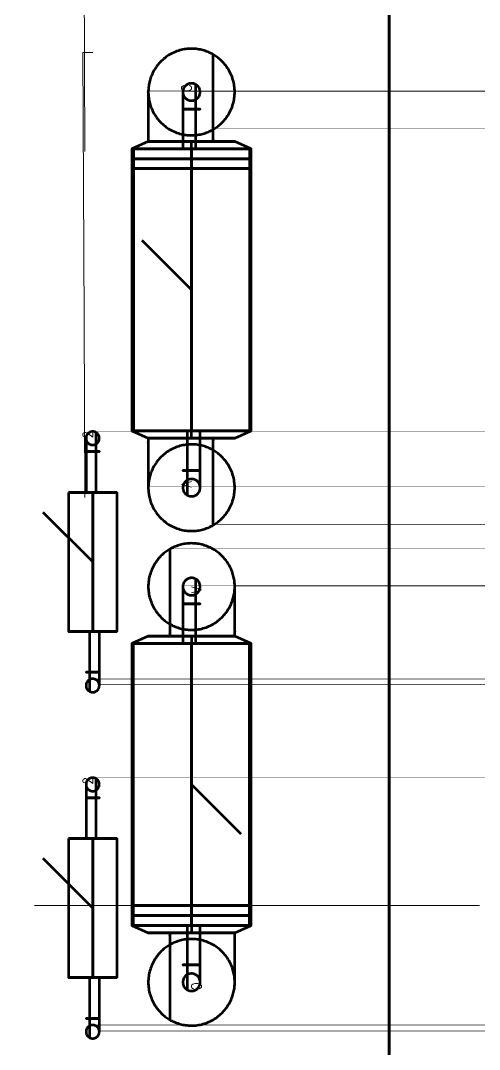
# Model space of a CAD drawing. Header units: inches. Extents: x -0.4 to 8, y -0.5 to 10.5.
# Drawn here: x 5.854 to 6.783, y 4.564 to 6.644 of the extents above; entities that cross this region are included whole.
import ezdxf

# ---------------------------------------------------------------- set-up
doc = ezdxf.new("R2010")
doc.units = ezdxf.units.IN
doc.header["$LTSCALE"] = 0.504853
doc.header["$MEASUREMENT"] = 0
for name, color, linetype in [('1', 7, 'Continuous'), ('105', 7, 'Continuous'), ('135', 7, 'Continuous'), ('2', 7, 'Continuous'), ('25', 7, 'Continuous'), ('3', 7, 'Continuous'), ('50', 7, 'Continuous'), ('80', 7, 'Continuous')]:
    doc.layers.add(name, color=color, linetype=linetype)
doc.styles.get("Standard").update_dxf_attribs({"font": 'ROMANS.SHX'})

# ---------------------------------------------------------------- blocks, each defined once
blk = doc.blocks.new('R23')
at = {"color": 1, "linetype": 'Continuous', "lineweight": 211}
for p, q in [((0.3905, 0.049, 0.049), (0.1095, 0.049, 0.049)), ((0.3905, 0.049, 0.049), (0.1095, 0.049, 0.049)), ((0.1095, 0, 0.098), (0.3905, 0, 0.098)), ((0.3905, 0), (0.1095, 0)), ((0.1095, 0, 0.098), (0.3905, 0, 0.098)), ((0.3905, 0), (0.1095, 0)), ((0.3905, -0.049, 0.049), (0.1095, -0.049, 0.049)), ((0.3905, -0.049, 0.049), (0.1095, -0.049, 0.049))]:
    blk.add_line(p, q, dxfattribs=at)
at = {"color": 1, "linetype": 'Continuous', "lineweight": 211, "extrusion": (-1, 0, 0)}
blk.add_circle((0, 0.049, -0.1095), 0.049, dxfattribs=at)
blk.add_circle((0, 0.049, -0.1095), 0.049, dxfattribs=at)
at = {"color": 1, "linetype": 'Continuous', "lineweight": 211, "extrusion": (1, 0, 0)}
for centre in [(0, 0.049, 0.1095), (0, 0.049, 0.1095), (0, 0.049, 0.3905), (0, 0.049, 0.3905), (0, 0.049, 0.3905), (0, 0.049, 0.3905)]:
    blk.add_circle(centre, 0.049, dxfattribs=at)
at = {"layer": '1', "color": 2, "linetype": 'Continuous', "lineweight": 211}
for points, weights, knots in [([(0, -0.0135, -0.082), (-0.023383, -0.0135, -0.082), (-0.011691, 0.00675, -0.082), (0, 0.027, -0.082), (0.011691, 0.00675, -0.082), (0.023383, -0.0135, -0.082), (0, -0.0135, -0.082)], [1, 0.5, 1, 0.5, 1, 0.5, 1], [0, 0, 0, 0.33333333, 0.33333333, 0.66666667, 0.66666667, 1, 1, 1]), ([(0, -0.0135, 0.022), (-0.023383, -0.0135, 0.022), (-0.011691, 0.00675, 0.022), (0, 0.027, 0.022), (0.011691, 0.00675, 0.022), (0.023383, -0.0135, 0.022), (0, -0.0135, 0.022)], [1, 0.5, 1, 0.5, 1, 0.5, 1], [0, 0, 0, 0.33333333, 0.33333333, 0.66666667, 0.66666667, 1, 1, 1]), ([(0.1095, 0.00675, 0.060691), (0.06825, 0.00675, 0.060691), (0.027, 0.00675, 0.060691), (-0.011691, 0.00675, 0.060691), (-0.011691, 0.00675, 0.022), (-0.011691, 0.00675, -0.03), (-0.011691, 0.00675, -0.082)], [1, 1, 1, 0.707106781187, 1, 1, 1], [0, 0, 0, 0.36718274, 0.36718274, 0.53712722, 0.53712722, 1, 1, 1]), ([(0.1095, 0.00675, 0.037309), (0.06825, 0.00675, 0.037309), (0.027, 0.00675, 0.037309), (0.011691, 0.00675, 0.037309), (0.011691, 0.00675, 0.022), (0.011691, 0.00675, -0.03), (0.011691, 0.00675, -0.082)], [1, 1, 1, 0.707106781187, 1, 1, 1], [0, 0, 0, 0.36718274, 0.36718274, 0.53712722, 0.53712722, 1, 1, 1]), ([(0.027, -0.0135, 0.049), (0.027, -0.0135, 0.072383), (0.027, 0.00675, 0.060691), (0.027, 0.027, 0.049), (0.027, 0.00675, 0.037309), (0.027, -0.0135, 0.025617), (0.027, -0.0135, 0.049)], [1, 0.5, 1, 0.5, 1, 0.5, 1], [0, 0, 0, 0.33333333, 0.33333333, 0.66666667, 0.66666667, 1, 1, 1]), ([(0.1095, -0.0135, 0.049), (0.1095, -0.0135, 0.025617), (0.1095, 0.00675, 0.037309), (0.1095, 0.027, 0.049), (0.1095, 0.00675, 0.060691), (0.1095, -0.0135, 0.072383), (0.1095, -0.0135, 0.049)], [1, 0.5, 1, 0.5, 1, 0.5, 1], [0, 0, 0, 0.33333333, 0.33333333, 0.66666667, 0.66666667, 1, 1, 1]), ([(0.5, 0.0135, -0.082), (0.5, 0.0135, -0.03), (0.5, 0.0135, 0.022), (0.5, 0.0135, 0.049), (0.473, 0.0135, 0.049), (0.43175, 0.0135, 0.049), (0.3905, 0.0135, 0.049)], [1, 1, 1, 0.707106781187, 1, 1, 1], [0, 0, 0, 0.46287278, 0.46287278, 0.63281726, 0.63281726, 1, 1, 1]), ([(0.3905, 0.0135, 0.049), (0.3905, 0.0135, 0.025617), (0.3905, -0.00675, 0.037309), (0.3905, -0.027, 0.049), (0.3905, -0.00675, 0.060691), (0.3905, 0.0135, 0.072383), (0.3905, 0.0135, 0.049)], [1, 0.5, 1, 0.5, 1, 0.5, 1], [0, 0, 0, 0.33333333, 0.33333333, 0.66666667, 0.66666667, 1, 1, 1]), ([(0.473, 0.0135, 0.049), (0.473, 0.0135, 0.072383), (0.473, -0.00675, 0.060691), (0.473, -0.027, 0.049), (0.473, -0.00675, 0.037309), (0.473, 0.0135, 0.025617), (0.473, 0.0135, 0.049)], [1, 0.5, 1, 0.5, 1, 0.5, 1], [0, 0, 0, 0.33333333, 0.33333333, 0.66666667, 0.66666667, 1, 1, 1]), ([(0.5, 0.0135, 0.022), (0.523383, 0.0135, 0.022), (0.511691, -0.00675, 0.022), (0.5, -0.027, 0.022), (0.488309, -0.00675, 0.022), (0.476617, 0.0135, 0.022), (0.5, 0.0135, 0.022)], [1, 0.5, 1, 0.5, 1, 0.5, 1], [0, 0, 0, 0.33333333, 0.33333333, 0.66666667, 0.66666667, 1, 1, 1]), ([(0.5, 0.0135, -0.082), (0.523383, 0.0135, -0.082), (0.511691, -0.00675, -0.082), (0.5, -0.027, -0.082), (0.488309, -0.00675, -0.082), (0.476617, 0.0135, -0.082), (0.5, 0.0135, -0.082)], [1, 0.5, 1, 0.5, 1, 0.5, 1], [0, 0, 0, 0.33333333, 0.33333333, 0.66666667, 0.66666667, 1, 1, 1]), ([(0, -0.0135, -0.082), (0, -0.0135, -0.03), (0, -0.0135, 0.022), (0, -0.0135, 0.049), (0.027, -0.0135, 0.049), (0.06825, -0.0135, 0.049), (0.1095, -0.0135, 0.049)], [1, 1, 1, 0.707106781187, 1, 1, 1], [0, 0, 0, 0.46287278, 0.46287278, 0.63281726, 0.63281726, 1, 1, 1]), ([(0.3905, -0.00675, 0.060691), (0.43175, -0.00675, 0.060691), (0.473, -0.00675, 0.060691), (0.511691, -0.00675, 0.060691), (0.511691, -0.00675, 0.022), (0.511691, -0.00675, -0.03), (0.511691, -0.00675, -0.082)], [1, 1, 1, 0.707106781187, 1, 1, 1], [0, 0, 0, 0.36718274, 0.36718274, 0.53712722, 0.53712722, 1, 1, 1]), ([(0.3905, -0.00675, 0.037309), (0.43175, -0.00675, 0.037309), (0.473, -0.00675, 0.037309), (0.488309, -0.00675, 0.037309), (0.488309, -0.00675, 0.022), (0.488309, -0.00675, -0.03), (0.488309, -0.00675, -0.082)], [1, 1, 1, 0.707106781187, 1, 1, 1], [0, 0, 0, 0.36718274, 0.36718274, 0.53712722, 0.53712722, 1, 1, 1])]:
    blk.add_rational_spline(points, weights, degree=2, knots=knots, dxfattribs=at)
at = {"layer": '2', "color": 2, "linetype": 'Continuous', "lineweight": 211}
blk.add_line((0.25, 0, 0.049), (0.35, 0.1, 0.149), dxfattribs=at)
blk.add_point((0.25, 0, 0.049), dxfattribs=at)
at = {"layer": '3', "color": 2, "linetype": 'Continuous', "lineweight": 211, "char_height": 0.02, "attachment_point": 1}
for s, insert in [('{\\W0.852075;2}', (0.5, 0.02)), ('{\\W210.000000;1}', (0, 0.02))]:
    blk.add_mtext(s, dxfattribs=dict(at, insert=insert))
blk = doc.blocks.new('H68')
at = {"color": 1, "linetype": 'Continuous', "lineweight": 211}
for p, q in [((0.115, 0.1206, 0.1206), (0.1, 0.0875, 0.1206)), ((0.685, 0.1206, 0.1206), (0.115, 0.1206, 0.1206)), ((0.7, 0.0875, 0.1206), (0.685, 0.1206, 0.1206)), ((0.1, 0, 0.2081), (0.115, 0, 0.2412)), ((0.1, 0, 0.0331), (0.115, 0)), ((0.115, 0, 0.2412), (0.685, 0, 0.2412)), ((0.115, 0), (0.685, 0)), ((0.685, 0, 0.2412), (0.7, 0, 0.2081)), ((0.685, 0), (0.7, 0, 0.0331)), ((0.1, -0.0875, 0.1206), (0.115, -0.1206, 0.1206)), ((0.685, -0.1206, 0.1206), (0.7, -0.0875, 0.1206)), ((0.115, -0.1206, 0.1206), (0.685, -0.1206, 0.1206))]:
    blk.add_line(p, q, dxfattribs=at)
at = {"color": 1, "linetype": 'Continuous', "lineweight": 211, "extrusion": (1, 0, 0)}
for centre, radius in [((0, 0.1206, 0.115), 0.1206), ((0, 0.1206, 0.685), 0.1206), ((0, 0.1206, 0.7), 0.0875)]:
    blk.add_circle(centre, radius, dxfattribs=at)
at = {"color": 1, "linetype": 'Continuous', "lineweight": 211, "extrusion": (-1, 0, 0)}
for centre, radius in [((0, 0.1206, -0.115), 0.1206), ((0, 0.1206, -0.685), 0.1206), ((0, 0.1206, -0.1), 0.0875)]:
    blk.add_circle(centre, radius, dxfattribs=at)
at = {"color": 1, "linetype": 'Continuous', "lineweight": 211}
for points, weights, knots in [([(0, 0.0875), (0.151554, 0.0875), (0.075777, -0.04375), (0, -0.175), (-0.075777, -0.04375), (-0.151554, 0.0875), (0, 0.0875)], [1, 0.5, 1, 0.5, 1, 0.5, 1], [0, 0, 0, 0.33333333, 0.33333333, 0.66666667, 0.66666667, 1, 1, 1]), ([(0, 0.0875), (0.151554, 0.0875), (0.075777, -0.04375), (0, -0.175), (-0.075777, -0.04375), (-0.151554, 0.0875), (0, 0.0875)], [1, 0.5, 1, 0.5, 1, 0.5, 1], [0, 0, 0, 0.33333333, 0.33333333, 0.66666667, 0.66666667, 1, 1, 1]), ([(0.1, 0.0875, 0.1206), (0.09375, 0.0875, 0.1206), (0.0875, 0.0875, 0.1206), (0, 0.0875, 0.1206), (0, 0.0875, 0.0331), (0, 0.0875, 0.01655), (0, 0.0875)], [1, 1, 1, 0.707106781187, 1, 1, 1], [0, 0, 0, 0.07381438, 0.07381438, 0.80453951, 0.80453951, 1, 1, 1]), ([(0.1, 0.0875, 0.1206), (0.1, 0.0875, 0.272154), (0.1, -0.04375, 0.196377), (0.1, -0.175, 0.1206), (0.1, -0.04375, 0.044823), (0.1, 0.0875, -0.030954), (0.1, 0.0875, 0.1206)], [1, 0.5, 1, 0.5, 1, 0.5, 1], [0, 0, 0, 0.33333333, 0.33333333, 0.66666667, 0.66666667, 1, 1, 1]), ([(0.8, 0.0875), (0.8, 0.0875, 0.01655), (0.8, 0.0875, 0.0331), (0.8, 0.0875, 0.1206), (0.7125, 0.0875, 0.1206), (0.70625, 0.0875, 0.1206), (0.7, 0.0875, 0.1206)], [1, 1, 1, 0.707106781187, 1, 1, 1], [0, 0, 0, 0.19546049, 0.19546049, 0.92618562, 0.92618562, 1, 1, 1]), ([(0.7, 0.0875, 0.1206), (0.7, 0.0875, -0.030954), (0.7, -0.04375, 0.044823), (0.7, -0.175, 0.1206), (0.7, -0.04375, 0.196377), (0.7, 0.0875, 0.272154), (0.7, 0.0875, 0.1206)], [1, 0.5, 1, 0.5, 1, 0.5, 1], [0, 0, 0, 0.33333333, 0.33333333, 0.66666667, 0.66666667, 1, 1, 1]), ([(0.8, 0.0875), (0.951554, 0.0875), (0.875777, -0.04375), (0.8, -0.175), (0.724223, -0.04375), (0.648446, 0.0875), (0.8, 0.0875)], [1, 0.5, 1, 0.5, 1, 0.5, 1], [0, 0, 0, 0.33333333, 0.33333333, 0.66666667, 0.66666667, 1, 1, 1]), ([(0.8, 0.0875), (0.951554, 0.0875), (0.875777, -0.04375), (0.8, -0.175), (0.724223, -0.04375), (0.648446, 0.0875), (0.8, 0.0875)], [1, 0.5, 1, 0.5, 1, 0.5, 1], [0, 0, 0, 0.33333333, 0.33333333, 0.66666667, 0.66666667, 1, 1, 1]), ([(-0.075777, -0.04375), (-0.075777, -0.04375, 0.01655), (-0.075777, -0.04375, 0.0331), (-0.075777, -0.04375, 0.196377), (0.0875, -0.04375, 0.196377), (0.09375, -0.04375, 0.196377), (0.1, -0.04375, 0.196377)], [1, 1, 1, 0.707106781187, 1, 1, 1], [0, 0, 0, 0.19546049, 0.19546049, 0.92618562, 0.92618562, 1, 1, 1]), ([(0.075777, -0.04375), (0.075777, -0.04375, 0.01655), (0.075777, -0.04375, 0.0331), (0.075777, -0.04375, 0.044823), (0.0875, -0.04375, 0.044823), (0.09375, -0.04375, 0.044823), (0.1, -0.04375, 0.044823)], [1, 1, 1, 0.707106781187, 1, 1, 1], [0, 0, 0, 0.19546049, 0.19546049, 0.92618562, 0.92618562, 1, 1, 1]), ([(0.7, -0.04375, 0.196377), (0.70625, -0.04375, 0.196377), (0.7125, -0.04375, 0.196377), (0.875777, -0.04375, 0.196377), (0.875777, -0.04375, 0.0331), (0.875777, -0.04375, 0.01655), (0.875777, -0.04375)], [1, 1, 1, 0.707106781187, 1, 1, 1], [0, 0, 0, 0.07381438, 0.07381438, 0.80453951, 0.80453951, 1, 1, 1]), ([(0.7, -0.04375, 0.044823), (0.70625, -0.04375, 0.044823), (0.7125, -0.04375, 0.044823), (0.724223, -0.04375, 0.044823), (0.724223, -0.04375, 0.0331), (0.724223, -0.04375, 0.01655), (0.724223, -0.04375)], [1, 1, 1, 0.707106781187, 1, 1, 1], [0, 0, 0, 0.07381438, 0.07381438, 0.80453951, 0.80453951, 1, 1, 1])]:
    blk.add_rational_spline(points, weights, degree=2, knots=knots, dxfattribs=at)
at = {"layer": '2', "color": 3, "linetype": 'Continuous', "lineweight": 211}
blk.add_line((0.400006, 0, 0.106522), (0.500006, 0.1, 0.206522), dxfattribs=at)
blk.add_point((0.400006, 0, 0.106522), dxfattribs=at)
blk = doc.blocks.new('VR1')
at = {"color": 1, "linetype": 'Continuous', "lineweight": 211}
for p, q in [((0.685, 0.1175, 0.1205), (0.115, 0.1175, 0.1205)), ((0.685, 0.1175, 0.1205), (0.115, 0.1175, 0.1205)), ((0.685, 0.1175, 0.1205), (0.115, 0.1175, 0.1205)), ((0.665, 0.118, 0.1205), (0.645, 0.118, 0.1205)), ((0.685, 0, 0.003), (0.115, 0, 0.003)), ((0.115, 0, 0.238), (0.685, 0, 0.238)), ((0.685, 0, 0.003), (0.115, 0, 0.003)), ((0.115, 0, 0.238), (0.685, 0, 0.238)), ((0.685, 0, 0.003), (0.115, 0, 0.003)), ((0.115, 0, 0.238), (0.685, 0, 0.238)), ((0.645, 0, 0.2385), (0.665, 0, 0.2385)), ((0.645, 0, 0.0025), (0.665, 0, 0.0025)), ((0.685, -0.1175, 0.1205), (0.115, -0.1175, 0.1205)), ((0.685, -0.1175, 0.1205), (0.115, -0.1175, 0.1205)), ((0.685, -0.1175, 0.1205), (0.115, -0.1175, 0.1205)), ((0.645, -0.118, 0.1205), (0.665, -0.118, 0.1205))]:
    blk.add_line(p, q, dxfattribs=at)
at = {"color": 1, "linetype": 'Continuous', "lineweight": 211, "extrusion": (-1, 0, 0)}
for centre, radius in [((0, 0.1205, -0.115), 0.1175), ((0, 0.1205, -0.115), 0.1175), ((0, 0.1205, -0.115), 0.1175), ((0, 0.1205, -0.645), 0.118)]:
    blk.add_circle(centre, radius, dxfattribs=at)
at = {"color": 1, "linetype": 'Continuous', "lineweight": 211, "extrusion": (1, 0, 0)}
for centre, radius in [((0, 0.1205, 0.115), 0.1175), ((0, 0.1205, 0.665), 0.118), ((0, 0.1205, 0.685), 0.1175), ((0, 0.1205, 0.685), 0.1175), ((0, 0.1205, 0.685), 0.1175), ((0, 0.1205, 0.685), 0.1175)]:
    blk.add_circle(centre, radius, dxfattribs=at)
at = {"layer": '1', "color": 2, "linetype": 'Continuous', "lineweight": 211}
for points, weights, knots in [([(0, -0.0175, -0.082), (-0.030311, -0.0175, -0.082), (-0.015155, 0.00875, -0.082), (0, 0.035, -0.082), (0.015155, 0.00875, -0.082), (0.030311, -0.0175, -0.082), (0, -0.0175, -0.082)], [1, 0.5, 1, 0.5, 1, 0.5, 1], [0, 0, 0, 0.33333333, 0.33333333, 0.66666667, 0.66666667, 1, 1, 1]), ([(0, -0.0175, 0.0855), (-0.030311, -0.0175, 0.0855), (-0.015155, 0.00875, 0.0855), (0, 0.035, 0.0855), (0.015155, 0.00875, 0.0855), (0.030311, -0.0175, 0.0855), (0, -0.0175, 0.0855)], [1, 0.5, 1, 0.5, 1, 0.5, 1], [0, 0, 0, 0.33333333, 0.33333333, 0.66666667, 0.66666667, 1, 1, 1]), ([(0.115, 0.00875, 0.135655), (0.075, 0.00875, 0.135655), (0.035, 0.00875, 0.135655), (-0.015155, 0.00875, 0.135655), (-0.015155, 0.00875, 0.0855), (-0.015155, 0.00875, 0.00175), (-0.015155, 0.00875, -0.082)], [1, 1, 1, 0.707106781187, 1, 1, 1], [0, 0, 0, 0.26936256, 0.26936256, 0.43602214, 0.43602214, 1, 1, 1]), ([(0.115, 0.00875, 0.105345), (0.075, 0.00875, 0.105345), (0.035, 0.00875, 0.105345), (0.015155, 0.00875, 0.105345), (0.015155, 0.00875, 0.0855), (0.015155, 0.00875, 0.00175), (0.015155, 0.00875, -0.082)], [1, 1, 1, 0.707106781187, 1, 1, 1], [0, 0, 0, 0.26936256, 0.26936256, 0.43602214, 0.43602214, 1, 1, 1]), ([(0.035, -0.0175, 0.1205), (0.035, -0.0175, 0.150811), (0.035, 0.00875, 0.135655), (0.035, 0.035, 0.1205), (0.035, 0.00875, 0.105345), (0.035, -0.0175, 0.090189), (0.035, -0.0175, 0.1205)], [1, 0.5, 1, 0.5, 1, 0.5, 1], [0, 0, 0, 0.33333333, 0.33333333, 0.66666667, 0.66666667, 1, 1, 1]), ([(0.115, -0.0175, 0.1205), (0.115, -0.0175, 0.090189), (0.115, 0.00875, 0.105345), (0.115, 0.035, 0.1205), (0.115, 0.00875, 0.135655), (0.115, -0.0175, 0.150811), (0.115, -0.0175, 0.1205)], [1, 0.5, 1, 0.5, 1, 0.5, 1], [0, 0, 0, 0.33333333, 0.33333333, 0.66666667, 0.66666667, 1, 1, 1]), ([(0.8, 0.0175, -0.082), (0.8, 0.0175, 0.00175), (0.8, 0.0175, 0.0855), (0.8, 0.0175, 0.1205), (0.765, 0.0175, 0.1205), (0.725, 0.0175, 0.1205), (0.685, 0.0175, 0.1205)], [1, 1, 1, 0.707106781187, 1, 1, 1], [0, 0, 0, 0.56397786, 0.56397786, 0.73063744, 0.73063744, 1, 1, 1]), ([(0.685, 0.0175, 0.1205), (0.685, 0.0175, 0.090189), (0.685, -0.00875, 0.105345), (0.685, -0.035, 0.1205), (0.685, -0.00875, 0.135655), (0.685, 0.0175, 0.150811), (0.685, 0.0175, 0.1205)], [1, 0.5, 1, 0.5, 1, 0.5, 1], [0, 0, 0, 0.33333333, 0.33333333, 0.66666667, 0.66666667, 1, 1, 1]), ([(0.765, 0.0175, 0.1205), (0.765, 0.0175, 0.150811), (0.765, -0.00875, 0.135655), (0.765, -0.035, 0.1205), (0.765, -0.00875, 0.105345), (0.765, 0.0175, 0.090189), (0.765, 0.0175, 0.1205)], [1, 0.5, 1, 0.5, 1, 0.5, 1], [0, 0, 0, 0.33333333, 0.33333333, 0.66666667, 0.66666667, 1, 1, 1]), ([(0.8, 0.0175, 0.0855), (0.830311, 0.0175, 0.0855), (0.815155, -0.00875, 0.0855), (0.8, -0.035, 0.0855), (0.784845, -0.00875, 0.0855), (0.769689, 0.0175, 0.0855), (0.8, 0.0175, 0.0855)], [1, 0.5, 1, 0.5, 1, 0.5, 1], [0, 0, 0, 0.33333333, 0.33333333, 0.66666667, 0.66666667, 1, 1, 1]), ([(0.8, 0.0175, -0.082), (0.830311, 0.0175, -0.082), (0.815155, -0.00875, -0.082), (0.8, -0.035, -0.082), (0.784845, -0.00875, -0.082), (0.769689, 0.0175, -0.082), (0.8, 0.0175, -0.082)], [1, 0.5, 1, 0.5, 1, 0.5, 1], [0, 0, 0, 0.33333333, 0.33333333, 0.66666667, 0.66666667, 1, 1, 1]), ([(0, -0.0175, -0.082), (0, -0.0175, 0.00175), (0, -0.0175, 0.0855), (0, -0.0175, 0.1205), (0.035, -0.0175, 0.1205), (0.075, -0.0175, 0.1205), (0.115, -0.0175, 0.1205)], [1, 1, 1, 0.707106781187, 1, 1, 1], [0, 0, 0, 0.56397786, 0.56397786, 0.73063744, 0.73063744, 1, 1, 1]), ([(0.685, -0.00875, 0.135655), (0.725, -0.00875, 0.135655), (0.765, -0.00875, 0.135655), (0.815155, -0.00875, 0.135655), (0.815155, -0.00875, 0.0855), (0.815155, -0.00875, 0.00175), (0.815155, -0.00875, -0.082)], [1, 1, 1, 0.707106781187, 1, 1, 1], [0, 0, 0, 0.26936256, 0.26936256, 0.43602214, 0.43602214, 1, 1, 1]), ([(0.685, -0.00875, 0.105345), (0.725, -0.00875, 0.105345), (0.765, -0.00875, 0.105345), (0.784845, -0.00875, 0.105345), (0.784845, -0.00875, 0.0855), (0.784845, -0.00875, 0.00175), (0.784845, -0.00875, -0.082)], [1, 1, 1, 0.707106781187, 1, 1, 1], [0, 0, 0, 0.26936256, 0.26936256, 0.43602214, 0.43602214, 1, 1, 1])]:
    blk.add_rational_spline(points, weights, degree=2, knots=knots, dxfattribs=at)
at = {"layer": '2', "color": 2, "linetype": 'Continuous', "lineweight": 211}
blk.add_line((0.4, 0, 0.1205), (0.5, 0.1, 0.2205), dxfattribs=at)
blk.add_point((0.4, 0, 0.1205), dxfattribs=at)
at = {"layer": '3', "color": 2, "linetype": 'Continuous', "lineweight": 211, "char_height": 0.02, "attachment_point": 1}
for s, insert in [('{\\W0.859491;A}', (0, 0.02, 0.003)), ('{\\W0.872620;C}', (0.8, 0.02, 0.003))]:
    blk.add_mtext(s, dxfattribs=dict(at, insert=insert))
blk = doc.blocks.new('H72')
at = {"color": 1, "linetype": 'Continuous', "lineweight": 211}
for p, q in [((0.115, 0.1206, 0.1206), (0.1, 0.0875, 0.1206)), ((0.685, 0.1206, 0.1206), (0.115, 0.1206, 0.1206)), ((0.7, 0.0875, 0.1206), (0.685, 0.1206, 0.1206)), ((0.1, 0, 0.2081), (0.115, 0, 0.2412)), ((0.1, 0, 0.0331), (0.115, 0)), ((0.115, 0, 0.2412), (0.685, 0, 0.2412)), ((0.115, 0), (0.685, 0)), ((0.685, 0, 0.2412), (0.7, 0, 0.2081)), ((0.685, 0), (0.7, 0, 0.0331)), ((0.1, -0.0875, 0.1206), (0.115, -0.1206, 0.1206)), ((0.685, -0.1206, 0.1206), (0.7, -0.0875, 0.1206)), ((0.115, -0.1206, 0.1206), (0.685, -0.1206, 0.1206))]:
    blk.add_line(p, q, dxfattribs=at)
at = {"color": 1, "linetype": 'Continuous', "lineweight": 211, "extrusion": (1, 0, 0)}
for centre, radius in [((0, 0.1206, 0.115), 0.1206), ((0, 0.1206, 0.685), 0.1206), ((0, 0.1206, 0.7), 0.0875)]:
    blk.add_circle(centre, radius, dxfattribs=at)
at = {"color": 1, "linetype": 'Continuous', "lineweight": 211, "extrusion": (-1, 0, 0)}
for centre, radius in [((0, 0.1206, -0.115), 0.1206), ((0, 0.1206, -0.685), 0.1206), ((0, 0.1206, -0.1), 0.0875)]:
    blk.add_circle(centre, radius, dxfattribs=at)
at = {"color": 1, "linetype": 'Continuous', "lineweight": 211}
for points, weights, knots in [([(0, 0.0875), (0.151554, 0.0875), (0.075777, -0.04375), (0, -0.175), (-0.075777, -0.04375), (-0.151554, 0.0875), (0, 0.0875)], [1, 0.5, 1, 0.5, 1, 0.5, 1], [0, 0, 0, 0.33333333, 0.33333333, 0.66666667, 0.66666667, 1, 1, 1]), ([(0, 0.0875), (0.151554, 0.0875), (0.075777, -0.04375), (0, -0.175), (-0.075777, -0.04375), (-0.151554, 0.0875), (0, 0.0875)], [1, 0.5, 1, 0.5, 1, 0.5, 1], [0, 0, 0, 0.33333333, 0.33333333, 0.66666667, 0.66666667, 1, 1, 1]), ([(0.1, 0.0875, 0.1206), (0.09375, 0.0875, 0.1206), (0.0875, 0.0875, 0.1206), (0, 0.0875, 0.1206), (0, 0.0875, 0.0331), (0, 0.0875, 0.01655), (0, 0.0875)], [1, 1, 1, 0.707106781187, 1, 1, 1], [0, 0, 0, 0.07381438, 0.07381438, 0.80453951, 0.80453951, 1, 1, 1]), ([(0.1, 0.0875, 0.1206), (0.1, 0.0875, 0.272154), (0.1, -0.04375, 0.196377), (0.1, -0.175, 0.1206), (0.1, -0.04375, 0.044823), (0.1, 0.0875, -0.030954), (0.1, 0.0875, 0.1206)], [1, 0.5, 1, 0.5, 1, 0.5, 1], [0, 0, 0, 0.33333333, 0.33333333, 0.66666667, 0.66666667, 1, 1, 1]), ([(0.8, 0.0875), (0.8, 0.0875, 0.01655), (0.8, 0.0875, 0.0331), (0.8, 0.0875, 0.1206), (0.7125, 0.0875, 0.1206), (0.70625, 0.0875, 0.1206), (0.7, 0.0875, 0.1206)], [1, 1, 1, 0.707106781187, 1, 1, 1], [0, 0, 0, 0.19546049, 0.19546049, 0.92618562, 0.92618562, 1, 1, 1]), ([(0.7, 0.0875, 0.1206), (0.7, 0.0875, -0.030954), (0.7, -0.04375, 0.044823), (0.7, -0.175, 0.1206), (0.7, -0.04375, 0.196377), (0.7, 0.0875, 0.272154), (0.7, 0.0875, 0.1206)], [1, 0.5, 1, 0.5, 1, 0.5, 1], [0, 0, 0, 0.33333333, 0.33333333, 0.66666667, 0.66666667, 1, 1, 1]), ([(0.8, 0.0875), (0.951554, 0.0875), (0.875777, -0.04375), (0.8, -0.175), (0.724223, -0.04375), (0.648446, 0.0875), (0.8, 0.0875)], [1, 0.5, 1, 0.5, 1, 0.5, 1], [0, 0, 0, 0.33333333, 0.33333333, 0.66666667, 0.66666667, 1, 1, 1]), ([(0.8, 0.0875), (0.951554, 0.0875), (0.875777, -0.04375), (0.8, -0.175), (0.724223, -0.04375), (0.648446, 0.0875), (0.8, 0.0875)], [1, 0.5, 1, 0.5, 1, 0.5, 1], [0, 0, 0, 0.33333333, 0.33333333, 0.66666667, 0.66666667, 1, 1, 1]), ([(-0.075777, -0.04375), (-0.075777, -0.04375, 0.01655), (-0.075777, -0.04375, 0.0331), (-0.075777, -0.04375, 0.196377), (0.0875, -0.04375, 0.196377), (0.09375, -0.04375, 0.196377), (0.1, -0.04375, 0.196377)], [1, 1, 1, 0.707106781187, 1, 1, 1], [0, 0, 0, 0.19546049, 0.19546049, 0.92618562, 0.92618562, 1, 1, 1]), ([(0.075777, -0.04375), (0.075777, -0.04375, 0.01655), (0.075777, -0.04375, 0.0331), (0.075777, -0.04375, 0.044823), (0.0875, -0.04375, 0.044823), (0.09375, -0.04375, 0.044823), (0.1, -0.04375, 0.044823)], [1, 1, 1, 0.707106781187, 1, 1, 1], [0, 0, 0, 0.19546049, 0.19546049, 0.92618562, 0.92618562, 1, 1, 1]), ([(0.7, -0.04375, 0.196377), (0.70625, -0.04375, 0.196377), (0.7125, -0.04375, 0.196377), (0.875777, -0.04375, 0.196377), (0.875777, -0.04375, 0.0331), (0.875777, -0.04375, 0.01655), (0.875777, -0.04375)], [1, 1, 1, 0.707106781187, 1, 1, 1], [0, 0, 0, 0.07381438, 0.07381438, 0.80453951, 0.80453951, 1, 1, 1]), ([(0.7, -0.04375, 0.044823), (0.70625, -0.04375, 0.044823), (0.7125, -0.04375, 0.044823), (0.724223, -0.04375, 0.044823), (0.724223, -0.04375, 0.0331), (0.724223, -0.04375, 0.01655), (0.724223, -0.04375)], [1, 1, 1, 0.707106781187, 1, 1, 1], [0, 0, 0, 0.07381438, 0.07381438, 0.80453951, 0.80453951, 1, 1, 1])]:
    blk.add_rational_spline(points, weights, degree=2, knots=knots, dxfattribs=at)
at = {"layer": '2', "color": 3, "linetype": 'Continuous', "lineweight": 211}
blk.add_line((0.400006, 0, 0.106522), (0.500006, 0.1, 0.206522), dxfattribs=at)
blk.add_point((0.400006, 0, 0.106522), dxfattribs=at)
blk = doc.blocks.new('VR2')
at = {"color": 1, "linetype": 'Continuous', "lineweight": 211}
for p, q in [((0.685, 0.1175, 0.1205), (0.115, 0.1175, 0.1205)), ((0.685, 0.1175, 0.1205), (0.115, 0.1175, 0.1205)), ((0.685, 0.1175, 0.1205), (0.115, 0.1175, 0.1205)), ((0.665, 0.118, 0.1205), (0.645, 0.118, 0.1205)), ((0.685, 0, 0.003), (0.115, 0, 0.003)), ((0.115, 0, 0.238), (0.685, 0, 0.238)), ((0.685, 0, 0.003), (0.115, 0, 0.003)), ((0.115, 0, 0.238), (0.685, 0, 0.238)), ((0.685, 0, 0.003), (0.115, 0, 0.003)), ((0.115, 0, 0.238), (0.685, 0, 0.238)), ((0.645, 0, 0.2385), (0.665, 0, 0.2385)), ((0.645, 0, 0.0025), (0.665, 0, 0.0025)), ((0.685, -0.1175, 0.1205), (0.115, -0.1175, 0.1205)), ((0.685, -0.1175, 0.1205), (0.115, -0.1175, 0.1205)), ((0.685, -0.1175, 0.1205), (0.115, -0.1175, 0.1205)), ((0.645, -0.118, 0.1205), (0.665, -0.118, 0.1205))]:
    blk.add_line(p, q, dxfattribs=at)
at = {"color": 1, "linetype": 'Continuous', "lineweight": 211, "extrusion": (-1, 0, 0)}
for centre, radius in [((0, 0.1205, -0.115), 0.1175), ((0, 0.1205, -0.115), 0.1175), ((0, 0.1205, -0.115), 0.1175), ((0, 0.1205, -0.645), 0.118)]:
    blk.add_circle(centre, radius, dxfattribs=at)
at = {"color": 1, "linetype": 'Continuous', "lineweight": 211, "extrusion": (1, 0, 0)}
for centre, radius in [((0, 0.1205, 0.115), 0.1175), ((0, 0.1205, 0.665), 0.118), ((0, 0.1205, 0.685), 0.1175), ((0, 0.1205, 0.685), 0.1175), ((0, 0.1205, 0.685), 0.1175), ((0, 0.1205, 0.685), 0.1175)]:
    blk.add_circle(centre, radius, dxfattribs=at)
at = {"layer": '1', "color": 2, "linetype": 'Continuous', "lineweight": 211}
for points, weights, knots in [([(0, -0.0175, -0.082), (-0.030311, -0.0175, -0.082), (-0.015155, 0.00875, -0.082), (0, 0.035, -0.082), (0.015155, 0.00875, -0.082), (0.030311, -0.0175, -0.082), (0, -0.0175, -0.082)], [1, 0.5, 1, 0.5, 1, 0.5, 1], [0, 0, 0, 0.33333333, 0.33333333, 0.66666667, 0.66666667, 1, 1, 1]), ([(0, -0.0175, 0.0855), (-0.030311, -0.0175, 0.0855), (-0.015155, 0.00875, 0.0855), (0, 0.035, 0.0855), (0.015155, 0.00875, 0.0855), (0.030311, -0.0175, 0.0855), (0, -0.0175, 0.0855)], [1, 0.5, 1, 0.5, 1, 0.5, 1], [0, 0, 0, 0.33333333, 0.33333333, 0.66666667, 0.66666667, 1, 1, 1]), ([(0.115, 0.00875, 0.135655), (0.075, 0.00875, 0.135655), (0.035, 0.00875, 0.135655), (-0.015155, 0.00875, 0.135655), (-0.015155, 0.00875, 0.0855), (-0.015155, 0.00875, 0.00175), (-0.015155, 0.00875, -0.082)], [1, 1, 1, 0.707106781187, 1, 1, 1], [0, 0, 0, 0.26936256, 0.26936256, 0.43602214, 0.43602214, 1, 1, 1]), ([(0.115, 0.00875, 0.105345), (0.075, 0.00875, 0.105345), (0.035, 0.00875, 0.105345), (0.015155, 0.00875, 0.105345), (0.015155, 0.00875, 0.0855), (0.015155, 0.00875, 0.00175), (0.015155, 0.00875, -0.082)], [1, 1, 1, 0.707106781187, 1, 1, 1], [0, 0, 0, 0.26936256, 0.26936256, 0.43602214, 0.43602214, 1, 1, 1]), ([(0.035, -0.0175, 0.1205), (0.035, -0.0175, 0.150811), (0.035, 0.00875, 0.135655), (0.035, 0.035, 0.1205), (0.035, 0.00875, 0.105345), (0.035, -0.0175, 0.090189), (0.035, -0.0175, 0.1205)], [1, 0.5, 1, 0.5, 1, 0.5, 1], [0, 0, 0, 0.33333333, 0.33333333, 0.66666667, 0.66666667, 1, 1, 1]), ([(0.115, -0.0175, 0.1205), (0.115, -0.0175, 0.090189), (0.115, 0.00875, 0.105345), (0.115, 0.035, 0.1205), (0.115, 0.00875, 0.135655), (0.115, -0.0175, 0.150811), (0.115, -0.0175, 0.1205)], [1, 0.5, 1, 0.5, 1, 0.5, 1], [0, 0, 0, 0.33333333, 0.33333333, 0.66666667, 0.66666667, 1, 1, 1]), ([(0.8, 0.0175, -0.082), (0.8, 0.0175, 0.00175), (0.8, 0.0175, 0.0855), (0.8, 0.0175, 0.1205), (0.765, 0.0175, 0.1205), (0.725, 0.0175, 0.1205), (0.685, 0.0175, 0.1205)], [1, 1, 1, 0.707106781187, 1, 1, 1], [0, 0, 0, 0.56397786, 0.56397786, 0.73063744, 0.73063744, 1, 1, 1]), ([(0.685, 0.0175, 0.1205), (0.685, 0.0175, 0.090189), (0.685, -0.00875, 0.105345), (0.685, -0.035, 0.1205), (0.685, -0.00875, 0.135655), (0.685, 0.0175, 0.150811), (0.685, 0.0175, 0.1205)], [1, 0.5, 1, 0.5, 1, 0.5, 1], [0, 0, 0, 0.33333333, 0.33333333, 0.66666667, 0.66666667, 1, 1, 1]), ([(0.765, 0.0175, 0.1205), (0.765, 0.0175, 0.150811), (0.765, -0.00875, 0.135655), (0.765, -0.035, 0.1205), (0.765, -0.00875, 0.105345), (0.765, 0.0175, 0.090189), (0.765, 0.0175, 0.1205)], [1, 0.5, 1, 0.5, 1, 0.5, 1], [0, 0, 0, 0.33333333, 0.33333333, 0.66666667, 0.66666667, 1, 1, 1]), ([(0.8, 0.0175, 0.0855), (0.830311, 0.0175, 0.0855), (0.815155, -0.00875, 0.0855), (0.8, -0.035, 0.0855), (0.784845, -0.00875, 0.0855), (0.769689, 0.0175, 0.0855), (0.8, 0.0175, 0.0855)], [1, 0.5, 1, 0.5, 1, 0.5, 1], [0, 0, 0, 0.33333333, 0.33333333, 0.66666667, 0.66666667, 1, 1, 1]), ([(0.8, 0.0175, -0.082), (0.830311, 0.0175, -0.082), (0.815155, -0.00875, -0.082), (0.8, -0.035, -0.082), (0.784845, -0.00875, -0.082), (0.769689, 0.0175, -0.082), (0.8, 0.0175, -0.082)], [1, 0.5, 1, 0.5, 1, 0.5, 1], [0, 0, 0, 0.33333333, 0.33333333, 0.66666667, 0.66666667, 1, 1, 1]), ([(0, -0.0175, -0.082), (0, -0.0175, 0.00175), (0, -0.0175, 0.0855), (0, -0.0175, 0.1205), (0.035, -0.0175, 0.1205), (0.075, -0.0175, 0.1205), (0.115, -0.0175, 0.1205)], [1, 1, 1, 0.707106781187, 1, 1, 1], [0, 0, 0, 0.56397786, 0.56397786, 0.73063744, 0.73063744, 1, 1, 1]), ([(0.685, -0.00875, 0.135655), (0.725, -0.00875, 0.135655), (0.765, -0.00875, 0.135655), (0.815155, -0.00875, 0.135655), (0.815155, -0.00875, 0.0855), (0.815155, -0.00875, 0.00175), (0.815155, -0.00875, -0.082)], [1, 1, 1, 0.707106781187, 1, 1, 1], [0, 0, 0, 0.26936256, 0.26936256, 0.43602214, 0.43602214, 1, 1, 1]), ([(0.685, -0.00875, 0.105345), (0.725, -0.00875, 0.105345), (0.765, -0.00875, 0.105345), (0.784845, -0.00875, 0.105345), (0.784845, -0.00875, 0.0855), (0.784845, -0.00875, 0.00175), (0.784845, -0.00875, -0.082)], [1, 1, 1, 0.707106781187, 1, 1, 1], [0, 0, 0, 0.26936256, 0.26936256, 0.43602214, 0.43602214, 1, 1, 1])]:
    blk.add_rational_spline(points, weights, degree=2, knots=knots, dxfattribs=at)
at = {"layer": '2', "color": 2, "linetype": 'Continuous', "lineweight": 211}
blk.add_line((0.4, 0, 0.1205), (0.5, 0.1, 0.2205), dxfattribs=at)
blk.add_point((0.4, 0, 0.1205), dxfattribs=at)
at = {"layer": '3', "color": 2, "linetype": 'Continuous', "lineweight": 211, "char_height": 0.02, "attachment_point": 1}
for s, insert in [('{\\W0.859491;A}', (0, 0.02, 0.003)), ('{\\W0.872620;C}', (0.8, 0.02, 0.003))]:
    blk.add_mtext(s, dxfattribs=dict(at, insert=insert))
blk = doc.blocks.new('38685')
at = {"color": 1, "linetype": 'Continuous', "lineweight": 211}
for p, q in [((0.3905, 0.049, 0.049), (0.1095, 0.049, 0.049)), ((0.3905, 0.049, 0.049), (0.1095, 0.049, 0.049)), ((0.3905, 0.049, 0.049), (0.1095, 0.049, 0.049)), ((0.1095, 0, 0.098), (0.3905, 0, 0.098)), ((0.3905, 0), (0.1095, 0)), ((0.1095, 0, 0.098), (0.3905, 0, 0.098)), ((0.3905, 0), (0.1095, 0)), ((0.1095, 0, 0.098), (0.3905, 0, 0.098)), ((0.3905, 0), (0.1095, 0)), ((0.3905, -0.049, 0.049), (0.1095, -0.049, 0.049)), ((0.3905, -0.049, 0.049), (0.1095, -0.049, 0.049)), ((0.3905, -0.049, 0.049), (0.1095, -0.049, 0.049))]:
    blk.add_line(p, q, dxfattribs=at)
at = {"color": 1, "linetype": 'Continuous', "lineweight": 211, "extrusion": (-1, 0, 0)}
blk.add_circle((0, 0.049, -0.1095), 0.049, dxfattribs=at)
blk.add_circle((0, 0.049, -0.1095), 0.049, dxfattribs=at)
blk.add_circle((0, 0.049, -0.1095), 0.049, dxfattribs=at)
at = {"color": 1, "linetype": 'Continuous', "lineweight": 211, "extrusion": (1, 0, 0)}
for centre in [(0, 0.049, 0.1095), (0, 0.049, 0.3905), (0, 0.049, 0.3905), (0, 0.049, 0.3905), (0, 0.049, 0.3905)]:
    blk.add_circle(centre, 0.049, dxfattribs=at)
at = {"layer": '1', "color": 2, "linetype": 'Continuous', "lineweight": 211}
for points, weights, knots in [([(0, -0.0135, -0.082), (-0.023383, -0.0135, -0.082), (-0.011691, 0.00675, -0.082), (0, 0.027, -0.082), (0.011691, 0.00675, -0.082), (0.023383, -0.0135, -0.082), (0, -0.0135, -0.082)], [1, 0.5, 1, 0.5, 1, 0.5, 1], [0, 0, 0, 0.33333333, 0.33333333, 0.66666667, 0.66666667, 1, 1, 1]), ([(0, -0.0135, 0.022), (-0.023383, -0.0135, 0.022), (-0.011691, 0.00675, 0.022), (0, 0.027, 0.022), (0.011691, 0.00675, 0.022), (0.023383, -0.0135, 0.022), (0, -0.0135, 0.022)], [1, 0.5, 1, 0.5, 1, 0.5, 1], [0, 0, 0, 0.33333333, 0.33333333, 0.66666667, 0.66666667, 1, 1, 1]), ([(0.1095, 0.00675, 0.060691), (0.06825, 0.00675, 0.060691), (0.027, 0.00675, 0.060691), (-0.011691, 0.00675, 0.060691), (-0.011691, 0.00675, 0.022), (-0.011691, 0.00675, -0.03), (-0.011691, 0.00675, -0.082)], [1, 1, 1, 0.707106781187, 1, 1, 1], [0, 0, 0, 0.36718274, 0.36718274, 0.53712722, 0.53712722, 1, 1, 1]), ([(0.1095, 0.00675, 0.037309), (0.06825, 0.00675, 0.037309), (0.027, 0.00675, 0.037309), (0.011691, 0.00675, 0.037309), (0.011691, 0.00675, 0.022), (0.011691, 0.00675, -0.03), (0.011691, 0.00675, -0.082)], [1, 1, 1, 0.707106781187, 1, 1, 1], [0, 0, 0, 0.36718274, 0.36718274, 0.53712722, 0.53712722, 1, 1, 1]), ([(0.027, -0.0135, 0.049), (0.027, -0.0135, 0.072383), (0.027, 0.00675, 0.060691), (0.027, 0.027, 0.049), (0.027, 0.00675, 0.037309), (0.027, -0.0135, 0.025617), (0.027, -0.0135, 0.049)], [1, 0.5, 1, 0.5, 1, 0.5, 1], [0, 0, 0, 0.33333333, 0.33333333, 0.66666667, 0.66666667, 1, 1, 1]), ([(0.1095, -0.0135, 0.049), (0.1095, -0.0135, 0.025617), (0.1095, 0.00675, 0.037309), (0.1095, 0.027, 0.049), (0.1095, 0.00675, 0.060691), (0.1095, -0.0135, 0.072383), (0.1095, -0.0135, 0.049)], [1, 0.5, 1, 0.5, 1, 0.5, 1], [0, 0, 0, 0.33333333, 0.33333333, 0.66666667, 0.66666667, 1, 1, 1]), ([(0.5, 0.0135, -0.082), (0.5, 0.0135, -0.03), (0.5, 0.0135, 0.022), (0.5, 0.0135, 0.049), (0.473, 0.0135, 0.049), (0.43175, 0.0135, 0.049), (0.3905, 0.0135, 0.049)], [1, 1, 1, 0.707106781187, 1, 1, 1], [0, 0, 0, 0.46287278, 0.46287278, 0.63281726, 0.63281726, 1, 1, 1]), ([(0.3905, 0.0135, 0.049), (0.3905, 0.0135, 0.025617), (0.3905, -0.00675, 0.037309), (0.3905, -0.027, 0.049), (0.3905, -0.00675, 0.060691), (0.3905, 0.0135, 0.072383), (0.3905, 0.0135, 0.049)], [1, 0.5, 1, 0.5, 1, 0.5, 1], [0, 0, 0, 0.33333333, 0.33333333, 0.66666667, 0.66666667, 1, 1, 1]), ([(0.473, 0.0135, 0.049), (0.473, 0.0135, 0.072383), (0.473, -0.00675, 0.060691), (0.473, -0.027, 0.049), (0.473, -0.00675, 0.037309), (0.473, 0.0135, 0.025617), (0.473, 0.0135, 0.049)], [1, 0.5, 1, 0.5, 1, 0.5, 1], [0, 0, 0, 0.33333333, 0.33333333, 0.66666667, 0.66666667, 1, 1, 1]), ([(0.5, 0.0135, 0.022), (0.523383, 0.0135, 0.022), (0.511691, -0.00675, 0.022), (0.5, -0.027, 0.022), (0.488309, -0.00675, 0.022), (0.476617, 0.0135, 0.022), (0.5, 0.0135, 0.022)], [1, 0.5, 1, 0.5, 1, 0.5, 1], [0, 0, 0, 0.33333333, 0.33333333, 0.66666667, 0.66666667, 1, 1, 1]), ([(0.5, 0.0135, -0.082), (0.523383, 0.0135, -0.082), (0.511691, -0.00675, -0.082), (0.5, -0.027, -0.082), (0.488309, -0.00675, -0.082), (0.476617, 0.0135, -0.082), (0.5, 0.0135, -0.082)], [1, 0.5, 1, 0.5, 1, 0.5, 1], [0, 0, 0, 0.33333333, 0.33333333, 0.66666667, 0.66666667, 1, 1, 1]), ([(0, -0.0135, -0.082), (0, -0.0135, -0.03), (0, -0.0135, 0.022), (0, -0.0135, 0.049), (0.027, -0.0135, 0.049), (0.06825, -0.0135, 0.049), (0.1095, -0.0135, 0.049)], [1, 1, 1, 0.707106781187, 1, 1, 1], [0, 0, 0, 0.46287278, 0.46287278, 0.63281726, 0.63281726, 1, 1, 1]), ([(0.3905, -0.00675, 0.060691), (0.43175, -0.00675, 0.060691), (0.473, -0.00675, 0.060691), (0.511691, -0.00675, 0.060691), (0.511691, -0.00675, 0.022), (0.511691, -0.00675, -0.03), (0.511691, -0.00675, -0.082)], [1, 1, 1, 0.707106781187, 1, 1, 1], [0, 0, 0, 0.36718274, 0.36718274, 0.53712722, 0.53712722, 1, 1, 1]), ([(0.3905, -0.00675, 0.037309), (0.43175, -0.00675, 0.037309), (0.473, -0.00675, 0.037309), (0.488309, -0.00675, 0.037309), (0.488309, -0.00675, 0.022), (0.488309, -0.00675, -0.03), (0.488309, -0.00675, -0.082)], [1, 1, 1, 0.707106781187, 1, 1, 1], [0, 0, 0, 0.36718274, 0.36718274, 0.53712722, 0.53712722, 1, 1, 1])]:
    blk.add_rational_spline(points, weights, degree=2, knots=knots, dxfattribs=at)
at = {"layer": '2', "color": 2, "linetype": 'Continuous', "lineweight": 211}
blk.add_line((0.25, 0, 0.049), (0.35, 0.1, 0.149), dxfattribs=at)
blk.add_point((0.25, 0, 0.049), dxfattribs=at)
at = {"layer": '3', "color": 2, "linetype": 'Continuous', "lineweight": 211, "char_height": 0.02, "attachment_point": 1}
for s, insert in [('{\\W0.852075;2}', (0.5, 0.02)), ('{\\W210.000000;1}', (0, 0.02))]:
    blk.add_mtext(s, dxfattribs=dict(at, insert=insert))
blk = doc.blocks.new('43747')
at = {"layer": '3', "color": 2, "linetype": 'Continuous', "lineweight": 211, "extrusion": (0, 1, 0), "insert": (0, 0, -0.02), "char_height": 0.02, "attachment_point": 1, "text_direction": (1, 0, 0)}
blk.add_mtext('{\\W210.000000;1}', dxfattribs=at)

msp = doc.modelspace()

# ---------------------------------------------------------------- linework, layer by layer
at = {"layer": '135', "color": 1, "linetype": 'Continuous', "lineweight": 211}
for points in [[(6.5999, 7.14, 0.641), (6.6, 7.14, 0.641), (6.6, 0.19, 0.641), (6.41, 0, 0.641), (0.19, 0, 0.641)], [(0.19, 0, 0), (6.41, 0, 0), (6.6, 0.19, 0), (6.6, 7.14, 0), (6.5999, 7.14, 0)], [(6.5999, 7.14, 0.641), (6.6, 7.14, 0.641), (6.6, 0.19, 0.641), (6.41, 0, 0.641), (0.19, 0, 0.641)], [(0.19, 0, 0), (6.41, 0, 0), (6.6, 0.19, 0), (6.6, 7.14, 0), (6.5999, 7.14, 0)], [(6.5999, 7.14, -0.418), (6.6, 7.14, -0.418), (6.6, 0.19, -0.418), (6.41, 0, -0.418), (0.19, 0, -0.418)], [(0.19, 0, -0.062), (6.41, 0, -0.062), (6.6, 0.19, -0.062), (6.6, 7.14, -0.062), (6.5999, 7.14, -0.062)], [(6.5999, 7.14, -0.418), (6.6, 7.14, -0.418), (6.6, 0.19, -0.418), (6.41, 0, -0.418), (0.19, 0, -0.418)], [(0.19, 0, -0.062), (6.41, 0, -0.062), (6.6, 0.19, -0.062), (6.6, 7.14, -0.062), (6.5999, 7.14, -0.062)]]:
    msp.add_polyline3d(points, dxfattribs=at)

# ---------------------------------------------------------------- block references
at = {"layer": '105', "color": 8, "linetype": 'Continuous', "lineweight": 211}
for name, p, rotation in [('VR1', (6.2, 5.7), 90), ('VR2', (6.2, 5.5), 270)]:
    msp.add_blockref(name, p, dxfattribs=dict(at, rotation=rotation))
at = {"layer": '25', "color": 8, "linetype": 'Continuous', "lineweight": 211, "rotation": 90}
for name, p in [('38685', (6, 5.3)), ('R23', (6, 4.6))]:
    msp.add_blockref(name, p, dxfattribs=at)
at = {"layer": '50', "color": 8, "linetype": 'Continuous', "lineweight": 211, "rotation": 180}
msp.add_blockref('43747', (7.862584, 4.855146), dxfattribs=at)
at = {"layer": '80', "color": 8, "linetype": 'Continuous', "lineweight": 211}
for name, p, rotation in [('H68', (6.2, 5.7), 90), ('H72', (6.2, 5.5), 270)]:
    msp.add_blockref(name, p, dxfattribs=dict(at, rotation=rotation))

doc.saveas('drawing.dxf')
